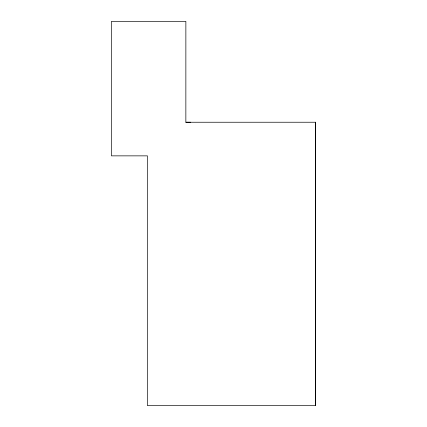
<?xml version="1.0" encoding="UTF-8"?>
<svg xmlns="http://www.w3.org/2000/svg" width="427" height="427" viewBox="0 0 427 427"><rect width="100%" height="100%" fill="white"/><g stroke="black" fill="none" stroke-linecap="round" stroke-linejoin="round"><path stroke-width="0.64" d="M315.585 122.239L185.857 122.245L185.868 21.366L111.42 21.361L111.42 155.86L147.432 155.86L147.432 405.65L315.574 405.65L315.585 122.239L315.574 405.65M185.868 122.239L190.655 122.239"/></g></svg>
